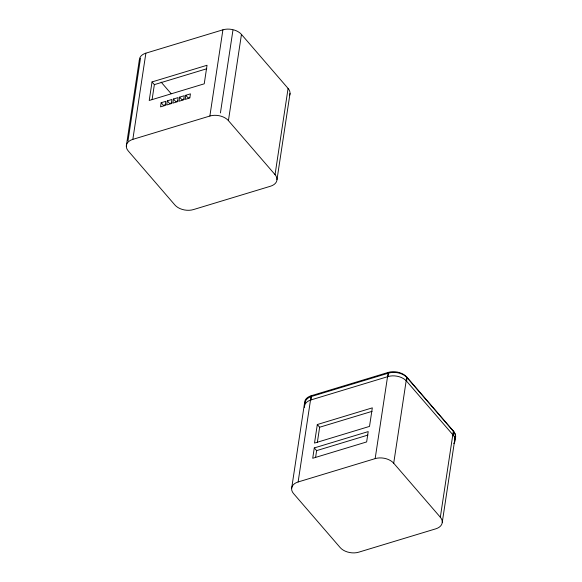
<?xml version="1.0" encoding="UTF-8"?>
<svg xmlns="http://www.w3.org/2000/svg" width="582" height="582" viewBox="0 0 582 582"><rect width="100%" height="100%" fill="white"/><g stroke="black" fill="none" stroke-linecap="round" stroke-linejoin="round"><path stroke-width="0.87" d="M126.323 145.973L139.36 59.771M127.982 140.96L140.495 58.207M288.083 88.428L275.046 174.629A13.597 8.686 8.6 0 1 270.485 186.233L193.442 209.585A13.597 8.686 8.6 0 1 174.891 204.988L128.266 150.978A13.597 8.686 8.6 0 1 132.834 139.374L145.871 53.166L222.906 29.82A13.597 8.686 8.6 0 1 241.457 34.418L288.083 88.428A13.597 8.686 8.6 0 1 289.647 95.179M152.033 81.931L149.225 100.482L204.231 83.815L207.039 65.264L152.033 81.931L154.361 84.63L152.091 99.653M161.163 102.723L160.537 106.862L165.157 105.466L165.783 101.326L161.163 102.723L163.491 105.429L165.805 104.724M167.325 100.861L166.699 104.993L171.319 103.596L171.945 99.457L167.325 100.861L169.653 103.56L171.966 102.861M173.487 98.991L172.861 103.13L177.488 101.726L178.114 97.587L173.487 98.991L175.822 101.69L178.128 100.992M179.649 97.121L179.023 101.261L183.65 99.857L184.276 95.724L179.649 97.121L181.984 99.82L184.29 99.122M185.818 95.252L185.185 99.391L189.812 97.994L190.438 93.855L185.818 95.252L188.146 97.958L189.688 97.485M132.834 139.374L209.869 116.029L222.906 29.82M220.425 112.944L232.946 30.184M275.046 174.629L228.42 120.627L241.457 34.418M276.988 179.634L290.025 93.433M291.611 488.567L304.648 402.366M453.371 431.022L440.327 517.231A13.597 8.686 8.6 0 1 435.765 528.834L358.73 552.18A13.597 8.686 8.6 0 1 340.179 547.582L293.554 493.572A13.597 8.686 8.6 0 1 298.115 481.969L311.152 395.767L388.194 372.415A13.597 8.686 8.6 0 1 406.745 377.012L453.371 431.022A13.597 8.686 8.6 0 1 454.928 437.78M304.51 407.407A13.597 8.686 8.6 0 1 310.992 399.914L311.516 396.466L388.558 373.12A13.597 8.686 8.6 0 1 407.109 377.718L453.734 431.728A13.597 8.686 8.6 0 1 454.891 439.308M317.314 424.533L314.506 443.084L369.512 426.41L372.32 407.858L317.314 424.533L319.642 427.232L317.372 442.247M314.28 447.929L312.716 458.274L366.645 441.934L368.21 431.589L314.28 447.929L316.615 450.628L315.575 457.525M298.115 481.969L375.157 458.623L388.194 372.415M310.992 399.914L388.034 376.569L388.558 373.12M440.327 517.231L393.708 463.221L406.745 377.012M453.829 443.542A13.597 8.686 8.6 0 0 453.211 435.176L406.585 381.166L407.109 377.718M453.211 435.176L453.734 431.728M442.276 522.229L455.313 436.027M154.361 84.63L206.792 68.741M319.642 427.232L372.073 411.343M316.615 450.628L367.933 435.074M161.105 82.084L171.123 93.68M375.157 458.623A13.597 8.686 8.6 0 1 393.708 463.221M304.67 403.253A13.597 8.686 8.6 0 1 311.152 395.767M388.034 376.569A13.597 8.686 8.6 0 1 406.585 381.166M305.012 403.064A13.597 8.686 8.6 0 1 311.516 396.466M209.869 116.029A13.597 8.686 8.6 0 1 228.42 120.627M139.382 60.659A13.597 8.686 8.6 0 1 145.871 53.166"/></g></svg>
